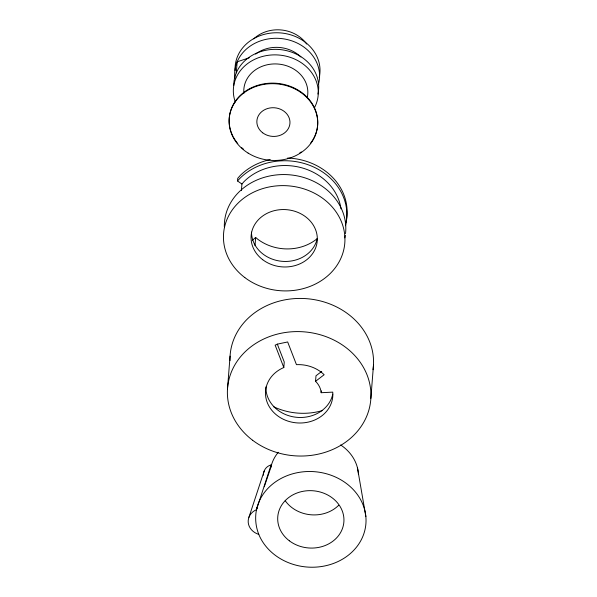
<?xml version="1.0" encoding="UTF-8"?>
<svg xmlns="http://www.w3.org/2000/svg" width="597" height="597" viewBox="0 0 597 597"><rect width="100%" height="100%" fill="white"/><g stroke="black" fill="none" stroke-linecap="round" stroke-linejoin="round"><path stroke-width="0.9" d="M241.427 190.473L241.927 184.025L244.083 181.555A55.267 47.82 4.5 0 1 302.127 167.906A55.267 47.82 4.5 0 1 340.984 208.853M236.285 72.864L237.158 61.812A42.514 36.775 4.5 0 1 289.276 40.074A42.514 36.775 4.5 0 1 318.425 84.468M227.464 389.259L230.069 356.103M255.009 245.725L255.665 237.442L257.74 239.225A44.215 38.253 4.5 0 0 317.395 238.501M321.723 371.401L315.992 375.774L315.552 381.304A22.104 19.126 4.5 0 1 321.186 392.714L332.745 392.132A33.716 29.171 4.5 0 1 306.231 422.497A33.716 29.171 4.5 0 1 267.434 402.982A33.716 29.171 4.5 0 1 283.814 367.528L284.254 361.998L277.239 343.902M321.186 392.714L321.328 390.871M370.864 398.371L373.476 365.207M241.927 184.025L237.516 180.973L237.733 178.324L240.106 175.608A60.797 52.596 4.5 0 1 270.195 159.571M264.262 486.764L270.837 467.391L271.128 464.891A15.552 12.261 37.6 0 0 263.702 472.712M271.128 464.891L256.494 509.659C254.822 517.927 255.688 526.569 258.792 534.397A55.267 47.82 4.5 0 0 346.021 556.926A55.267 47.82 4.5 0 0 338.753 478.637A55.267 47.82 4.5 0 0 256.494 509.659A15.552 13.455 4.5 0 0 248.225 522.502A15.552 13.455 4.5 0 0 258.792 534.397M248.912 517.338L264.143 471.137M256.494 509.659L257.389 507.017M237.516 180.973L239.875 178.369A60.797 52.596 4.5 0 1 313.089 166.75A60.797 52.596 4.5 0 1 345.506 225.748M252.277 240.397L255.665 237.442M315.552 381.304L324.156 374.737A33.716 29.171 4.5 0 0 296.463 364.663L287.664 341.962L278.784 343.827L275.135 345.118L283.814 367.528M249.262 57.782L237.158 61.812L236.263 64.207A42.514 36.775 4.5 0 0 234.912 78.476M357.491 467.973L365.864 516.606M270.837 467.391A44.215 38.253 4.5 0 1 278.277 452.272M340.663 444.959A44.215 38.253 4.5 0 1 358.446 474.615M263.493 475.227A15.552 12.261 37.6 0 1 263.568 473.533M338.656 505.308A33.163 28.693 4.5 0 1 285.202 500.696M332.738 394.207A33.716 29.171 4.5 0 1 296.142 417.258A33.716 29.171 4.5 0 1 265.919 386.916M322.156 410.646A60.797 52.596 4.5 0 1 273.351 406.617M230.002 360.625A71.849 62.163 4.5 0 1 305.403 298.597A71.849 62.163 4.5 0 1 373.021 369.707M233.763 85.416A42.514 36.775 4.5 0 1 280.299 49.596A42.514 36.775 4.5 0 1 317.925 94.065M235.33 102.042A42.514 36.775 4.5 0 1 278.478 54.999A42.514 36.775 4.5 0 1 314.35 107.908M255.635 54.088A32.059 27.731 4.5 0 1 300.873 56.961M243.882 93.281A32.059 27.731 4.5 0 1 277.426 63.991A32.059 27.731 4.5 0 1 307.313 97.311M253.747 38.865A33.163 28.693 4.5 0 1 306.634 44.029M235.121 70.543A42.514 36.775 4.5 0 1 280.553 32.917A42.514 36.775 4.5 0 1 319.253 77.379M231.233 132.333A44.342 38.357 4.5 0 1 271.411 83.132A44.342 38.357 4.5 0 1 316.738 130.594M316.522 131.4A44.342 38.357 4.5 0 1 310.358 143.496M301.276 151.951A44.342 38.357 4.5 0 1 299.746 152.944M243.606 149.31A44.342 38.357 4.5 0 1 241.531 147.511M237.793 143.601A44.342 38.357 4.5 0 1 233.352 137.049M232.949 136.28A44.342 38.357 4.5 0 1 231.539 133.131M345.282 235.345A60.797 52.596 4.5 0 1 344.812 237.89M224.323 226.8A60.797 52.596 4.5 0 1 287.635 174.667A60.797 52.596 4.5 0 1 345.514 233.636M287.672 158.033A60.797 52.596 4.5 0 1 345.514 223.823M317.223 238.561A33.163 28.693 4.5 0 1 281.657 261.277A33.163 28.693 4.5 0 1 251.494 232.136M289.344 540.807A33.163 28.693 4.5 0 0 343.409 525.188A33.163 28.693 4.5 0 0 299.694 492.1A33.163 28.693 4.5 0 0 289.344 540.807M252.635 440.273A71.849 62.163 4.5 0 0 369.782 406.43A71.849 62.163 4.5 0 0 275.075 334.738A71.849 62.163 4.5 0 0 252.635 440.273M262.68 132.795A16.582 14.343 4.5 0 0 289.709 124.989A16.582 14.343 4.5 0 0 267.852 108.445A16.582 14.343 4.5 0 0 262.68 132.795M248.091 153.078A44.342 38.357 4.5 0 0 317.559 126.198A44.342 38.357 4.5 0 0 254.591 86.953A44.342 38.357 4.5 0 0 248.091 153.078M244.822 277.575A60.797 52.596 4.5 0 0 343.947 248.942A60.797 52.596 4.5 0 0 263.814 188.279A60.797 52.596 4.5 0 0 244.822 277.575M262.717 259.71A33.163 28.693 4.5 0 0 316.783 244.083A33.163 28.693 4.5 0 0 273.075 210.995A33.163 28.693 4.5 0 0 262.717 259.71"/></g></svg>
